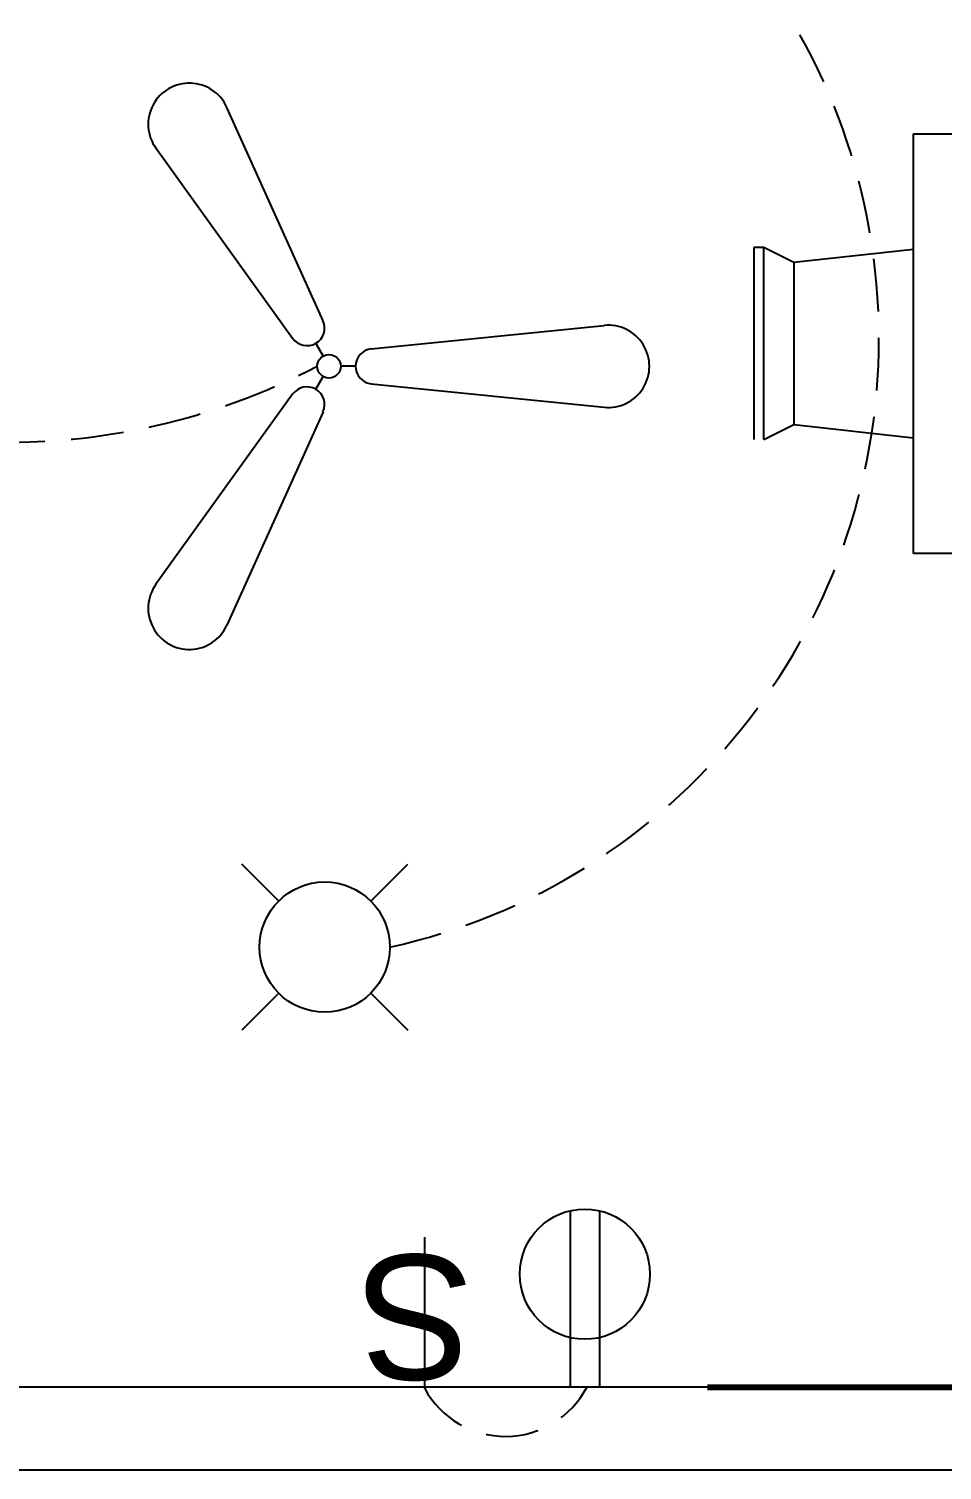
# Model space of a CAD drawing. Header units: feet. Extents: x 15180 to 17114, y 6067 to 8094.
# Drawn here: x 16050.4 to 16160.4, y 6120.1 to 6293.5 of the extents above; entities that cross this region are included whole.
import ezdxf

# ---------------------------------------------------------------- set-up
doc = ezdxf.new("R2010")
doc.units = ezdxf.units.FT
doc.linetypes.add('HIDDEN', pattern=[9.525, 6.35, -3.175])
for name, color, linetype in [('Electrical', 50, 'Continuous'), ('Electrical Hidden', 120, 'HIDDEN'), ('freecads.com', 7, 'Continuous'), ('Switches', 90, 'Continuous')]:
    doc.layers.add(name, color=color, linetype=linetype)
doc.layers.add('Windows', color=142, linetype='Continuous', lineweight=80)
doc.styles.get("Standard").update_dxf_attribs({"font": 'arial.ttf'})

# ---------------------------------------------------------------- blocks, each defined once
blk = doc.blocks.new('*U137')
at = {"layer": 'Electrical'}
blk.add_line((-2.22, -2.22), (2.22, 2.22), dxfattribs=at)
blk = doc.blocks.new('*U138')
at = {"layer": 'Electrical', "color": 0, "linetype": 'ByBlock', "lineweight": -2, "transparency": 16777216}
for p, rotation in [((12970.18, 6151.56), 90.00000000000001), ((12970.18, 6136.04), 180), ((12985.7, 6136.04), 270)]:
    blk.add_blockref('*U137', p, dxfattribs=dict(at, rotation=rotation))
blk.add_blockref('*U137', (12985.7, 6151.56), dxfattribs=at)
blk = doc.blocks.new('*U176')
at = {"layer": 'Electrical', "color": 1}
for p, q in [((-14.9, 2.11), (13.13, 4.93)), ((-16.81, 0), (-18.58, 0)), ((-14.9, -2.11), (13.13, -4.93))]:
    blk.add_line(p, q, dxfattribs=at)
for centre, radius, start, end in [((13.62, 0), 4.95, 264.2608, 95.7392), ((-14.68, 0), 2.12, 95.7392, 264.2608)]:
    blk.add_arc(centre, radius, start, end, dxfattribs=at)
blk = doc.blocks.new('*U177')
at = {"layer": 'Electrical', "color": 0, "linetype": 'ByBlock', "lineweight": -2, "transparency": 16777216}
for p, rotation in [((11046.94, 5535.16), 120), ((11046.94, 5500.53), 239.9999999999999)]:
    blk.add_blockref('*U176', p, dxfattribs=dict(at, rotation=rotation))
blk.add_blockref('*U176', (11076.93, 5517.84), dxfattribs=at)

msp = doc.modelspace()

# ---------------------------------------------------------------- linework, layer by layer
for p, q in [((16132.121, 6130.084), (16008.862, 6130.084)), ((16322.82, 6120.084), (16008.862, 6120.084))]:
    msp.add_line(p, q)
at = {"layer": 'Electrical', "color": 3}
msp.add_line((16098.097, 6129.898), (16098.097, 6148.099), dxfattribs=at)
at = {"layer": 'Electrical', "color": 1}
msp.add_circle((16086.573, 6252.882), 1.415, dxfattribs=at)
at = {"layer": 'Electrical'}
msp.add_circle((16086.062, 6183.012), 7.837, dxfattribs=at)
at = {"layer": 'Electrical Hidden'}
for centre, radius, start, end in [((16077.806, 6256.223), 74.959, 282.39748, 77.60252), ((16047.77, 6324.696), 80.963, 181.13159, 297.5019), ((16107.809, 6135.215), 11.072, 208.70022, 332.13358)]:
    msp.add_arc(centre, radius, start, end, dxfattribs=at)
at = {"layer": 'freecads.com'}
for p, q in [((16156.926, 6280.835), (16243.423, 6280.835)), ((16156.926, 6230.378), (16156.926, 6280.835)), ((16138.906, 6267.153), (16137.704, 6267.153)), ((16137.704, 6267.153), (16137.705, 6244.06)), ((16142.51, 6265.351), (16138.906, 6267.153)), ((16138.906, 6244.06), (16138.906, 6267.153)), ((16156.926, 6266.952), (16142.51, 6265.351)), ((16142.51, 6265.351), (16142.51, 6245.862)), ((16138.906, 6244.06), (16142.51, 6245.862)), ((16142.51, 6245.862), (16156.926, 6244.26)), ((16243.424, 6230.378), (16156.926, 6230.378))]:
    msp.add_line(p, q, dxfattribs=at)
at = {"layer": 'Switches'}
for p, q in [((16115.609, 6151.299), (16115.609, 6130.04)), ((16119.126, 6151.3), (16119.126, 6130.04))]:
    msp.add_line(p, q, dxfattribs=at)
msp.add_circle((16117.37, 6143.662), 7.837, dxfattribs=at)
at = {"layer": 'Windows'}
msp.add_line((16132.121, 6130.084), (16299.634, 6130.084), dxfattribs=at)

# ---------------------------------------------------------------- block references
at = {"layer": 'Electrical'}
for name, p in [('*U177', (5029.638, 735.039)), ('*U138', (3108.124, 39.214))]:
    msp.add_blockref(name, p, dxfattribs=at)

# ---------------------------------------------------------------- texts
at = {"layer": 'Electrical', "color": 3, "insert": (16103.983, 6130.995), "char_height": 15, "attachment_point": 1, "rotation": 180}
msp.add_mtext_dynamic_manual_height_columns('S', width=32.74745, gutter_width=12.5, heights=[0], dxfattribs=at)

doc.saveas('drawing.dxf')
